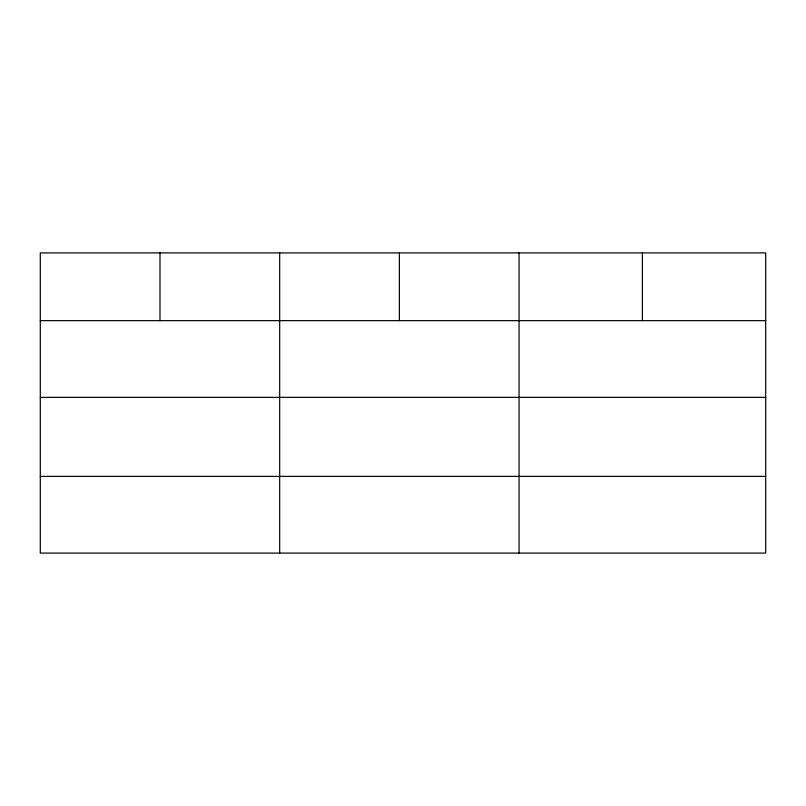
<?xml version="1.0" encoding="UTF-8"?>
<svg xmlns="http://www.w3.org/2000/svg" width="806" height="806" viewBox="0 0 806 806"><rect width="100%" height="100%" fill="white"/><g stroke="black" fill="none" stroke-linecap="round" stroke-linejoin="round"><path stroke-width="1.21" d="M765.7 397.348L765.7 252.913L40.3 252.913L40.3 553.087L765.7 553.087L765.7 397.348L40.3 397.348M40.3 320.647L765.7 320.647M40.3 476.376L765.7 476.376M642.382 252.913L642.382 320.647M519.064 252.913L519.064 553.087M399.373 252.913L399.373 320.647M279.682 252.913L279.682 553.087M159.991 252.913L159.991 320.647"/></g></svg>
